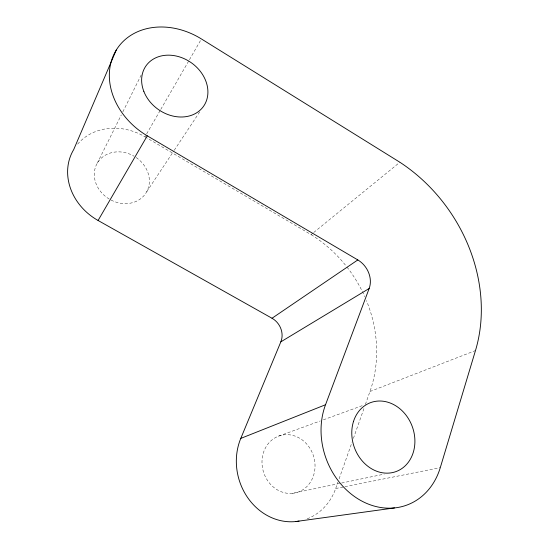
<?xml version="1.0" encoding="UTF-8"?>
<svg xmlns="http://www.w3.org/2000/svg" width="549" height="549" viewBox="0 0 549 549"><rect width="100%" height="100%" fill="white"/><g stroke="black" fill="none" stroke-linecap="round" stroke-linejoin="round"><path stroke-width="0.41" stroke-dasharray="2.75 2.06" d="M307.193 518.812A57.391 50.837 74 0 0 335.7 488.507L337.985 482.043M339.124 478.81L351.971 442.439M353.398 438.397L364.241 407.681M365.38 404.448L369.951 391.519A126.62 112.463 57 0 0 366.437 300.571M97.255 163.19L121.302 114.94M122.832 111.879L141.532 74.355M77.635 144.133A55.312 47.948 31.9 0 1 144.963 136.804L146.247 134.58M146.679 133.839L160.363 110.116M160.788 109.375L189.014 60.452M189.439 59.711L200.989 39.693M146.755 191.69L173.765 150.982M174.239 150.268L199.829 111.708M144.963 136.804L311.098 234.636L313.088 233.016M313.747 232.474L399.871 162.243M369.951 391.519L475.475 350.578M278.679 436.105L320.225 420.973M323.423 419.807L363.376 405.251M292.343 493.352A29.639 26.249 73.9 0 0 309.327 447.36A29.639 26.249 73.9 0 0 263.863 451.443A29.639 26.249 73.9 0 0 292.343 493.352L340.799 483.209M341.636 483.038L384.245 474.116M335.7 488.507L344.072 486.839M344.902 486.668L440.298 467.611M311.098 234.636A126.62 112.463 57 0 1 346.453 266.382M346.975 267.04A126.62 112.463 57 0 1 364.776 296.686M136.159 157.529A28.569 24.76 32 0 1 135.747 201.565A28.569 24.76 32 0 1 94.298 175.303A28.569 24.76 32 0 1 134.093 156.218"/><path stroke-width="0.82" d="M325.53 404.743L369.154 288.506A22.145 18.426 55.6 0 0 357.811 259.931L147.262 135.823A68.097 55.394 35.1 0 1 115.317 51.668A68.097 55.394 35.1 0 1 201.414 38.952L399.871 162.243A155.621 129.921 55.7 0 1 475.475 350.578L440.298 467.611A71.171 59.635 69.6 0 1 361.146 500.709A71.171 59.635 69.6 0 1 325.53 404.743L240.778 438.404A57.391 50.837 74 0 0 247.99 498.08A57.391 50.837 74 0 0 299.054 521.076M240.778 438.404L280.841 341.842L369.154 288.506M116.251 50.069L73.69 149.616A55.312 47.948 31.9 0 0 98.086 220.485L272.016 318.255A18.042 15.99 56.9 0 1 280.841 341.842M98.086 220.485L147.262 135.823M272.016 318.255L357.811 259.931M295.712 521.55L394.511 507.921M353.529 421.358A36.749 30.785 69.6 0 0 389.255 473.066A36.749 30.785 69.6 0 0 407.248 416.842A36.749 30.785 69.6 0 0 353.529 421.358M143.852 91.457A35.163 28.596 35.1 0 0 200.557 109.773A35.163 28.596 35.1 0 0 179.9 57.021A35.163 28.596 35.1 0 0 143.852 91.457"/></g></svg>
